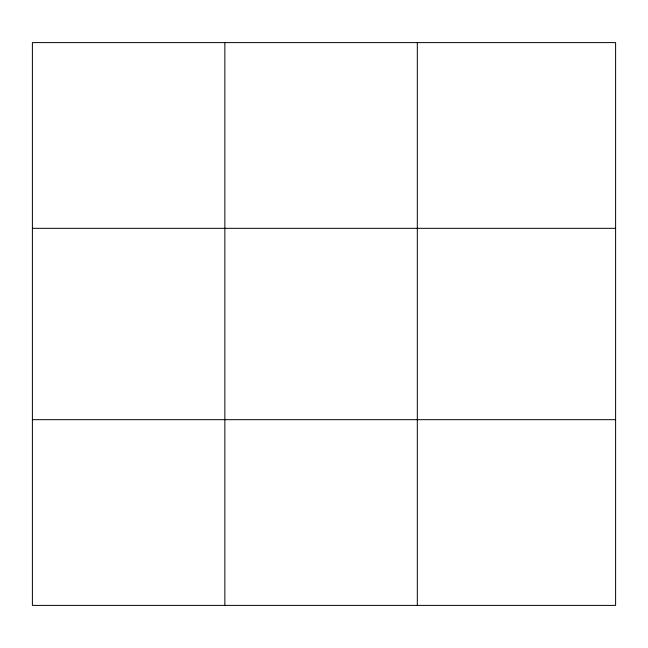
<?xml version="1.0" encoding="UTF-8"?>
<svg xmlns="http://www.w3.org/2000/svg" width="648" height="648" viewBox="0 0 648 648"><rect width="100%" height="100%" fill="white"/><g stroke="black" fill="none" stroke-linecap="round" stroke-linejoin="round"><path stroke-width="0.97" d="M224.856 605.394L224.856 42.606M417.312 605.394L417.312 42.606M615.6 419.677L615.6 605.394L32.4 605.394L32.4 42.606L615.6 42.606L615.6 419.677L32.4 419.677M32.4 228.323L615.6 228.323"/></g></svg>
